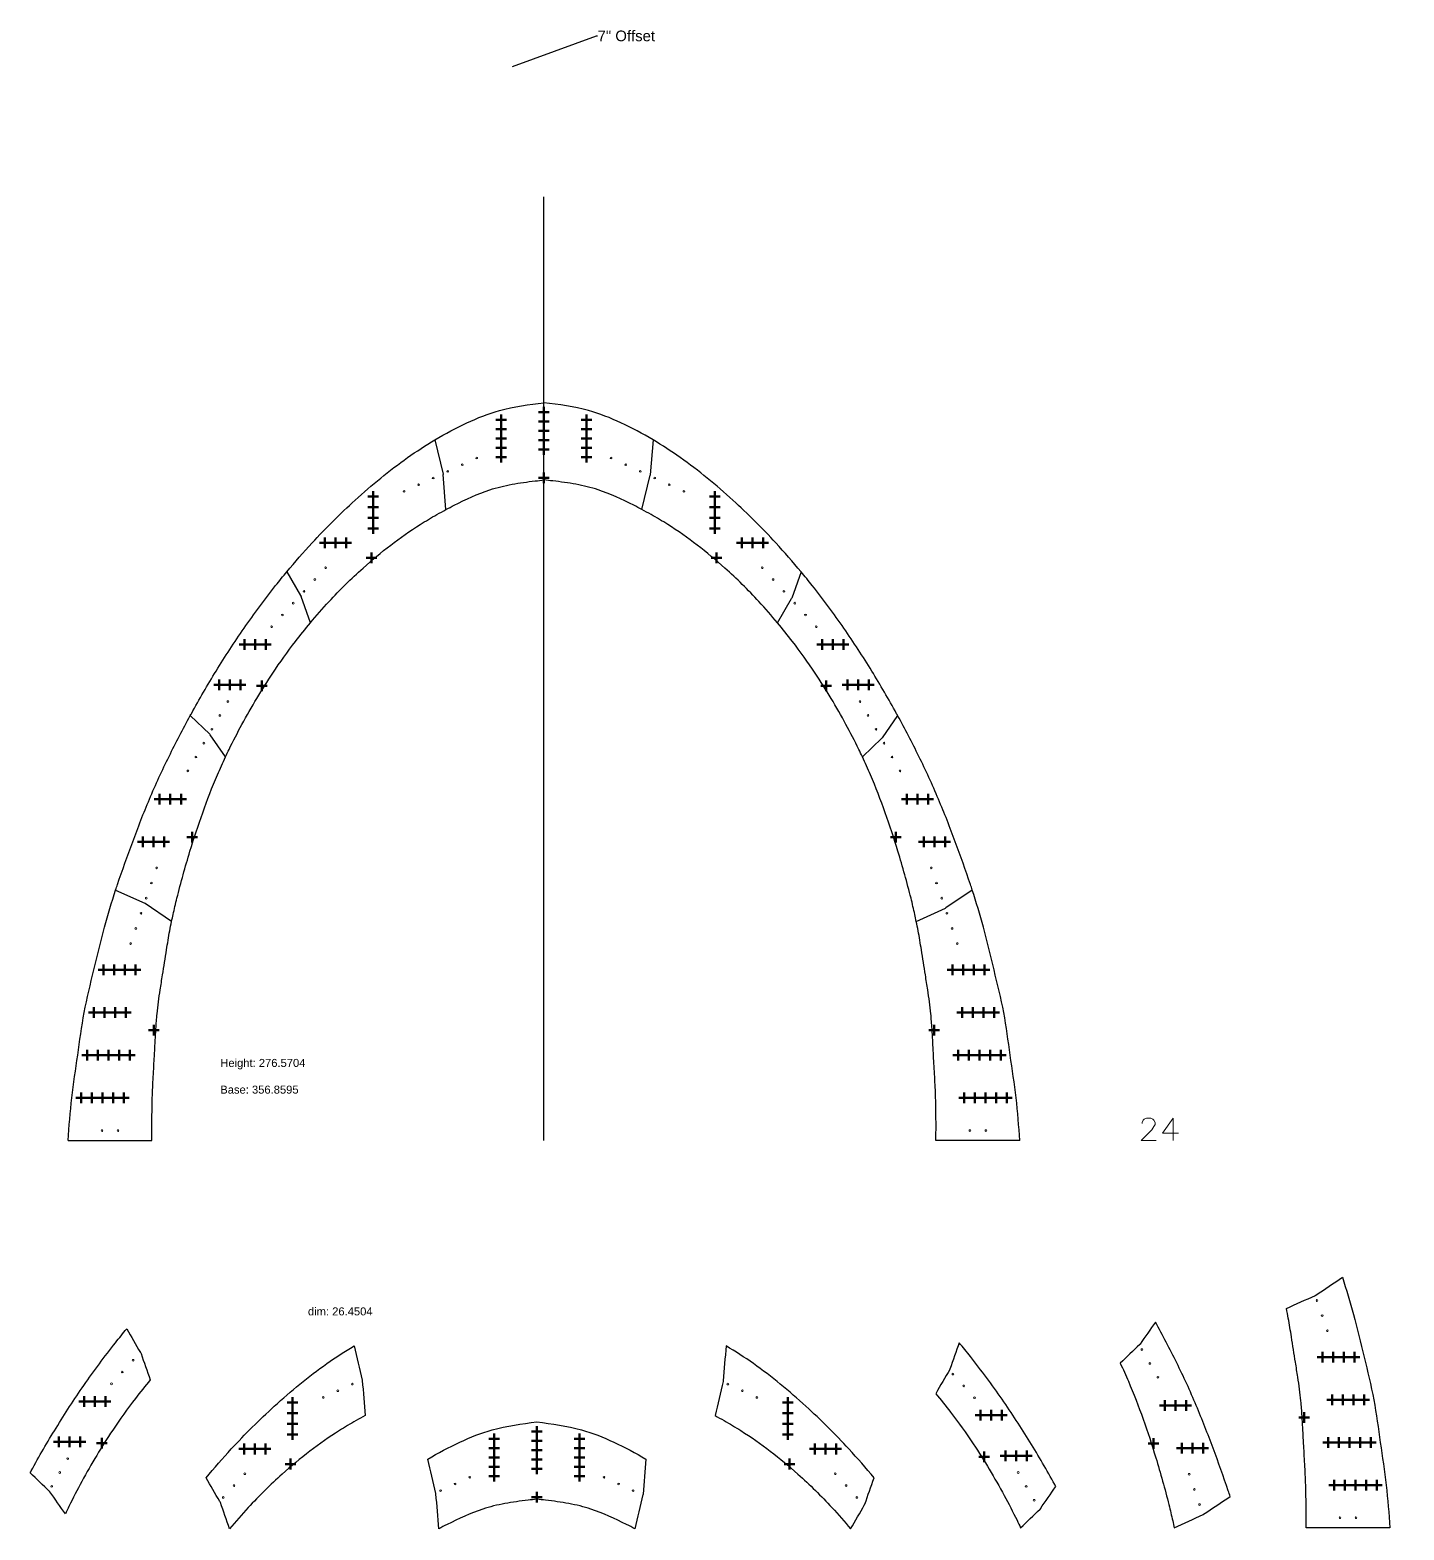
# Model space of a CAD drawing. Header units: inches. Extents: x -241 to 10140, y -1696 to 865.
# Drawn here: x 5335 to 5850, y 49 to 611 of the extents above; entities that cross this region are included whole.
import ezdxf
from ezdxf import colors
from ezdxf.entities.mleader import LeaderData, LeaderLine
from ezdxf.math import Vec2, Vec3

# ---------------------------------------------------------------- set-up
doc = ezdxf.new("R2010")
doc.units = ezdxf.units.IN
doc.header["$MEASUREMENT"] = 0
doc.header["$PDMODE"] = 2
doc.header["$PDSIZE"] = 2
for name, color, linetype, lineweight in [('Annotation', 7, 'Continuous', 9), ('Drilling', 3, 'Continuous', 13), ('Engrave', 4, 'Continuous', 50)]:
    doc.layers.add(name, color=color, linetype=linetype, lineweight=lineweight)
doc.styles.get("Standard").update_dxf_attribs({"font": 'Arial.ttf'})

# ---------------------------------------------------------------- blocks, each defined once
blk = doc.blocks.new('*U1854')
at = {"layer": 'Engrave'}
blk.add_point((0, 0), dxfattribs=at)
blk = doc.blocks.new('*U1855')
at = {"layer": 'Engrave', "color": 0, "linetype": 'ByBlock', "lineweight": -2, "transparency": 16777216}
for p in [(0, 0), (4, 0), (8, 0), (12, 0), (16, 0)]:
    blk.add_blockref('*U1854', p, dxfattribs=at)
blk = doc.blocks.new('*U1856')
at = {"layer": 'Engrave'}
blk.add_point((0, 0), dxfattribs=at)
blk = doc.blocks.new('*U1857')
at = {"layer": 'Engrave', "color": 0, "linetype": 'ByBlock', "lineweight": -2, "transparency": 16777216}
for p in [(0, 0), (4, 0), (8, 0), (12, 0), (16, 0)]:
    blk.add_blockref('*U1856', p, dxfattribs=at)
blk = doc.blocks.new('*U1858')
at = {"layer": 'Engrave'}
blk.add_point((0, 0), dxfattribs=at)
blk = doc.blocks.new('*U1859')
at = {"layer": 'Engrave', "color": 0, "linetype": 'ByBlock', "lineweight": -2, "transparency": 16777216}
for p in [(0, 0), (4, 0), (8, 0), (12, 0)]:
    blk.add_blockref('*U1858', p, dxfattribs=at)
blk = doc.blocks.new('*U1860')
at = {"layer": 'Engrave'}
blk.add_point((0, 0), dxfattribs=at)
blk = doc.blocks.new('*U1861')
at = {"layer": 'Engrave', "color": 0, "linetype": 'ByBlock', "lineweight": -2, "transparency": 16777216}
for p in [(0, 0), (4, 0), (8, 0), (12, 0)]:
    blk.add_blockref('*U1860', p, dxfattribs=at)
blk = doc.blocks.new('*U1862')
at = {"layer": 'Engrave'}
blk.add_point((0, 0), dxfattribs=at)
blk = doc.blocks.new('*U1863')
at = {"layer": 'Engrave', "color": 0, "linetype": 'ByBlock', "lineweight": -2, "transparency": 16777216}
for p in [(0, 0), (4, 0), (8, 0)]:
    blk.add_blockref('*U1862', p, dxfattribs=at)
blk = doc.blocks.new('*U1864')
at = {"layer": 'Engrave'}
blk.add_point((0, 0), dxfattribs=at)
blk = doc.blocks.new('*U1865')
at = {"layer": 'Engrave', "color": 0, "linetype": 'ByBlock', "lineweight": -2, "transparency": 16777216}
for p in [(0, 0), (4, 0), (8, 0)]:
    blk.add_blockref('*U1864', p, dxfattribs=at)
blk = doc.blocks.new('*U1868')
at = {"layer": 'Engrave'}
blk.add_point((0, 0), dxfattribs=at)
blk = doc.blocks.new('*U1869')
at = {"layer": 'Engrave', "color": 0, "linetype": 'ByBlock', "lineweight": -2, "transparency": 16777216}
for p in [(0, 0), (4, 0), (8, 0)]:
    blk.add_blockref('*U1868', p, dxfattribs=at)
blk = doc.blocks.new('*U1870')
at = {"layer": 'Engrave'}
blk.add_point((0, 0), dxfattribs=at)
blk = doc.blocks.new('*U1871')
at = {"layer": 'Engrave', "color": 0, "linetype": 'ByBlock', "lineweight": -2, "transparency": 16777216}
for p in [(0, 0), (4, 0), (8, 0)]:
    blk.add_blockref('*U1870', p, dxfattribs=at)
blk = doc.blocks.new('*U1872')
at = {"layer": 'Engrave'}
blk.add_point((0, 0), dxfattribs=at)
blk = doc.blocks.new('*U1873')
at = {"layer": 'Engrave', "color": 0, "linetype": 'ByBlock', "lineweight": -2, "transparency": 16777216}
for p in [(0, 0), (3.5, 0), (7, 0), (10.5, 0), (14, 0)]:
    blk.add_blockref('*U1872', p, dxfattribs=at)
blk = doc.blocks.new('*U1874')
at = {"layer": 'Engrave'}
blk.add_point((0, 0), dxfattribs=at)
blk = doc.blocks.new('*U1875')
at = {"layer": 'Engrave', "color": 0, "linetype": 'ByBlock', "lineweight": -2, "transparency": 16777216}
for p in [(0, 0), (4, 0), (8, 0), (12, 0)]:
    blk.add_blockref('*U1874', p, dxfattribs=at)
blk = doc.blocks.new('*U1892')
at = {"layer": 'Engrave'}
blk.add_point((0, 0), dxfattribs=at)
blk = doc.blocks.new('*U1893')
at = {"layer": 'Engrave', "color": 0, "linetype": 'ByBlock', "lineweight": -2, "transparency": 16777216}
for p in [(0, 0), (3.5, 0), (7, 0), (10.5, 0), (14, 0)]:
    blk.add_blockref('*U1892', p, dxfattribs=at)
blk = doc.blocks.new('*U1898')
at = {"layer": 'Engrave'}
blk.add_point((0, 0), dxfattribs=at)
blk = doc.blocks.new('*U1899')
at = {"layer": 'Engrave', "color": 0, "linetype": 'ByBlock', "lineweight": -2, "transparency": 16777216}
for p in [(0, 0), (3.5, 0), (7, 0), (10.5, 0), (14, 0)]:
    blk.add_blockref('*U1898', p, dxfattribs=at)
blk = doc.blocks.new('*U2606')
at = {"layer": 'Engrave'}
blk.add_point((0, 0), dxfattribs=at)
blk = doc.blocks.new('*U2608')
at = {"layer": 'Engrave', "color": 0, "linetype": 'ByBlock', "lineweight": -2, "transparency": 16777216}
for p in [(0, 0), (4, 0), (8, 0)]:
    blk.add_blockref('*U2606', p, dxfattribs=at)
blk = doc.blocks.new('*U2609')
at = {"layer": 'Engrave'}
blk.add_point((0, 0), dxfattribs=at)
blk = doc.blocks.new('*U2611')
at = {"layer": 'Engrave', "color": 0, "linetype": 'ByBlock', "lineweight": -2, "transparency": 16777216}
for p in [(0, 0), (4, 0), (8, 0), (12, 0), (16, 0)]:
    blk.add_blockref('*U2609', p, dxfattribs=at)
blk = doc.blocks.new('*U2612')
at = {"layer": 'Engrave'}
blk.add_point((0, 0), dxfattribs=at)
blk = doc.blocks.new('*U2613')
at = {"layer": 'Engrave', "color": 0, "linetype": 'ByBlock', "lineweight": -2, "transparency": 16777216}
for p in [(0, 0), (4, 0), (8, 0), (12, 0), (16, 0)]:
    blk.add_blockref('*U2612', p, dxfattribs=at)
blk = doc.blocks.new('*U2614')
at = {"layer": 'Engrave'}
blk.add_point((0, 0), dxfattribs=at)
blk = doc.blocks.new('*U2615')
at = {"layer": 'Engrave', "color": 0, "linetype": 'ByBlock', "lineweight": -2, "transparency": 16777216}
for p in [(0, 0), (4, 0), (8, 0), (12, 0)]:
    blk.add_blockref('*U2614', p, dxfattribs=at)
blk = doc.blocks.new('*U2616')
at = {"layer": 'Engrave'}
blk.add_point((0, 0), dxfattribs=at)
blk = doc.blocks.new('*U2617')
at = {"layer": 'Engrave', "color": 0, "linetype": 'ByBlock', "lineweight": -2, "transparency": 16777216}
for p in [(0, 0), (4, 0), (8, 0), (12, 0)]:
    blk.add_blockref('*U2616', p, dxfattribs=at)
blk = doc.blocks.new('*U2618')
at = {"layer": 'Engrave'}
blk.add_point((0, 0), dxfattribs=at)
blk = doc.blocks.new('*U2619')
at = {"layer": 'Engrave', "color": 0, "linetype": 'ByBlock', "lineweight": -2, "transparency": 16777216}
for p in [(0, 0), (4, 0), (8, 0)]:
    blk.add_blockref('*U2618', p, dxfattribs=at)
blk = doc.blocks.new('*U2620')
at = {"layer": 'Engrave'}
blk.add_point((0, 0), dxfattribs=at)
blk = doc.blocks.new('*U2621')
at = {"layer": 'Engrave', "color": 0, "linetype": 'ByBlock', "lineweight": -2, "transparency": 16777216}
for p in [(0, 0), (4, 0), (8, 0)]:
    blk.add_blockref('*U2620', p, dxfattribs=at)
blk = doc.blocks.new('*U2622')
at = {"layer": 'Engrave'}
blk.add_point((0, 0), dxfattribs=at)
blk = doc.blocks.new('*U2623')
at = {"layer": 'Engrave', "color": 0, "linetype": 'ByBlock', "lineweight": -2, "transparency": 16777216}
for p in [(0, 0), (4, 0), (8, 0)]:
    blk.add_blockref('*U2622', p, dxfattribs=at)
blk = doc.blocks.new('*U2624')
at = {"layer": 'Engrave'}
blk.add_point((0, 0), dxfattribs=at)
blk = doc.blocks.new('*U2625')
at = {"layer": 'Engrave', "color": 0, "linetype": 'ByBlock', "lineweight": -2, "transparency": 16777216}
for p in [(0, 0), (4, 0), (8, 0)]:
    blk.add_blockref('*U2624', p, dxfattribs=at)
blk = doc.blocks.new('*U2626')
at = {"layer": 'Engrave'}
blk.add_point((0, 0), dxfattribs=at)
blk = doc.blocks.new('*U2627')
at = {"layer": 'Engrave', "color": 0, "linetype": 'ByBlock', "lineweight": -2, "transparency": 16777216}
for p in [(0, 0), (4, 0), (8, 0), (12, 0)]:
    blk.add_blockref('*U2626', p, dxfattribs=at)
blk = doc.blocks.new('*U2628')
at = {"layer": 'Engrave'}
blk.add_point((0, 0), dxfattribs=at)
blk = doc.blocks.new('*U2629')
at = {"layer": 'Engrave', "color": 0, "linetype": 'ByBlock', "lineweight": -2, "transparency": 16777216}
for p in [(0, 0), (4, 0), (8, 0)]:
    blk.add_blockref('*U2628', p, dxfattribs=at)
blk = doc.blocks.new('*U2676')
at = {"layer": 'Engrave'}
blk.add_point((0, 0), dxfattribs=at)
blk = doc.blocks.new('*U2678')
at = {"layer": 'Engrave', "color": 0, "linetype": 'ByBlock', "lineweight": -2, "transparency": 16777216}
for p in [(0, 0), (4, 0), (8, 0)]:
    blk.add_blockref('*U2676', p, dxfattribs=at)
blk = doc.blocks.new('*U2679')
at = {"layer": 'Engrave'}
blk.add_point((0, 0), dxfattribs=at)
blk = doc.blocks.new('*U2680')
at = {"layer": 'Engrave', "color": 0, "linetype": 'ByBlock', "lineweight": -2, "transparency": 16777216}
for p in [(0, 0), (4, 0), (8, 0)]:
    blk.add_blockref('*U2679', p, dxfattribs=at)
blk = doc.blocks.new('*U2687')
at = {"layer": 'Engrave'}
blk.add_point((0, 0), dxfattribs=at)
blk = doc.blocks.new('*U2689')
at = {"layer": 'Engrave', "color": 0, "linetype": 'ByBlock', "lineweight": -2, "transparency": 16777216}
for p in [(0, 0), (4, 0), (8, 0)]:
    blk.add_blockref('*U2687', p, dxfattribs=at)
blk = doc.blocks.new('*U2690')
at = {"layer": 'Engrave'}
blk.add_point((0, 0), dxfattribs=at)
blk = doc.blocks.new('*U2691')
at = {"layer": 'Engrave', "color": 0, "linetype": 'ByBlock', "lineweight": -2, "transparency": 16777216}
for p in [(0, 0), (4, 0), (8, 0), (12, 0)]:
    blk.add_blockref('*U2690', p, dxfattribs=at)
blk = doc.blocks.new('*U2700')
at = {"layer": 'Engrave'}
blk.add_point((0, 0), dxfattribs=at)
blk = doc.blocks.new('*U2702')
at = {"layer": 'Engrave', "color": 0, "linetype": 'ByBlock', "lineweight": -2, "transparency": 16777216}
for p in [(0, 0), (3.5, 0), (7, 0), (10.5, 0), (14, 0)]:
    blk.add_blockref('*U2700', p, dxfattribs=at)
blk = doc.blocks.new('*U2703')
at = {"layer": 'Engrave'}
blk.add_point((0, 0), dxfattribs=at)
blk = doc.blocks.new('*U2704')
at = {"layer": 'Engrave', "color": 0, "linetype": 'ByBlock', "lineweight": -2, "transparency": 16777216}
for p in [(0, 0), (3.5, 0), (7, 0), (10.5, 0), (14, 0)]:
    blk.add_blockref('*U2703', p, dxfattribs=at)
blk = doc.blocks.new('*U2705')
at = {"layer": 'Engrave'}
blk.add_point((0, 0), dxfattribs=at)
blk = doc.blocks.new('*U2706')
at = {"layer": 'Engrave', "color": 0, "linetype": 'ByBlock', "lineweight": -2, "transparency": 16777216}
for p in [(0, 0), (3.5, 0), (7, 0), (10.5, 0), (14, 0)]:
    blk.add_blockref('*U2705', p, dxfattribs=at)
blk = doc.blocks.new('*U2713')
at = {"layer": 'Engrave'}
blk.add_point((0, 0), dxfattribs=at)
blk = doc.blocks.new('*U2715')
at = {"layer": 'Engrave', "color": 0, "linetype": 'ByBlock', "lineweight": -2, "transparency": 16777216}
for p in [(0, 0), (4, 0), (8, 0)]:
    blk.add_blockref('*U2713', p, dxfattribs=at)
blk = doc.blocks.new('*U2716')
at = {"layer": 'Engrave'}
blk.add_point((0, 0), dxfattribs=at)
blk = doc.blocks.new('*U2717')
at = {"layer": 'Engrave', "color": 0, "linetype": 'ByBlock', "lineweight": -2, "transparency": 16777216}
for p in [(0, 0), (4, 0), (8, 0), (12, 0)]:
    blk.add_blockref('*U2716', p, dxfattribs=at)
blk = doc.blocks.new('*U2724')
at = {"layer": 'Engrave'}
blk.add_point((0, 0), dxfattribs=at)
blk = doc.blocks.new('*U2726')
at = {"layer": 'Engrave', "color": 0, "linetype": 'ByBlock', "lineweight": -2, "transparency": 16777216}
for p in [(0, 0), (4, 0), (8, 0)]:
    blk.add_blockref('*U2724', p, dxfattribs=at)
blk = doc.blocks.new('*U2727')
at = {"layer": 'Engrave'}
blk.add_point((0, 0), dxfattribs=at)
blk = doc.blocks.new('*U2728')
at = {"layer": 'Engrave', "color": 0, "linetype": 'ByBlock', "lineweight": -2, "transparency": 16777216}
for p in [(0, 0), (4, 0), (8, 0)]:
    blk.add_blockref('*U2727', p, dxfattribs=at)
blk = doc.blocks.new('*U2735')
at = {"layer": 'Engrave'}
blk.add_point((0, 0), dxfattribs=at)
blk = doc.blocks.new('*U2737')
at = {"layer": 'Engrave', "color": 0, "linetype": 'ByBlock', "lineweight": -2, "transparency": 16777216}
for p in [(0, 0), (4, 0), (8, 0)]:
    blk.add_blockref('*U2735', p, dxfattribs=at)
blk = doc.blocks.new('*U2738')
at = {"layer": 'Engrave'}
blk.add_point((0, 0), dxfattribs=at)
blk = doc.blocks.new('*U2739')
at = {"layer": 'Engrave', "color": 0, "linetype": 'ByBlock', "lineweight": -2, "transparency": 16777216}
for p in [(0, 0), (4, 0), (8, 0)]:
    blk.add_blockref('*U2738', p, dxfattribs=at)
blk = doc.blocks.new('*U2750')
at = {"layer": 'Engrave'}
blk.add_point((0, 0), dxfattribs=at)
blk = doc.blocks.new('*U2752')
at = {"layer": 'Engrave', "color": 0, "linetype": 'ByBlock', "lineweight": -2, "transparency": 16777216}
for p in [(0, 0), (4, 0), (8, 0), (12, 0), (16, 0)]:
    blk.add_blockref('*U2750', p, dxfattribs=at)
blk = doc.blocks.new('*U2753')
at = {"layer": 'Engrave'}
blk.add_point((0, 0), dxfattribs=at)
blk = doc.blocks.new('*U2754')
at = {"layer": 'Engrave', "color": 0, "linetype": 'ByBlock', "lineweight": -2, "transparency": 16777216}
for p in [(0, 0), (4, 0), (8, 0), (12, 0), (16, 0)]:
    blk.add_blockref('*U2753', p, dxfattribs=at)
blk = doc.blocks.new('*U2755')
at = {"layer": 'Engrave'}
blk.add_point((0, 0), dxfattribs=at)
blk = doc.blocks.new('*U2756')
at = {"layer": 'Engrave', "color": 0, "linetype": 'ByBlock', "lineweight": -2, "transparency": 16777216}
for p in [(0, 0), (4, 0), (8, 0), (12, 0)]:
    blk.add_blockref('*U2755', p, dxfattribs=at)
blk = doc.blocks.new('*U2757')
at = {"layer": 'Engrave'}
blk.add_point((0, 0), dxfattribs=at)
blk = doc.blocks.new('*U2758')
at = {"layer": 'Engrave', "color": 0, "linetype": 'ByBlock', "lineweight": -2, "transparency": 16777216}
for p in [(0, 0), (4, 0), (8, 0), (12, 0)]:
    blk.add_blockref('*U2757', p, dxfattribs=at)

msp = doc.modelspace()

# ---------------------------------------------------------------- linework, layer by layer
for p, q in [((5527.65793, 194.83764), (5527.65793, 548.57224)), ((5486.77111, 457.47771), (5489.81302, 444.64599)), ((5568.54474, 457.47771), (5567.47255, 444.33402)), ((5489.81302, 444.64599), (5489.83668, 444.49663)), ((5490.90887, 431.35293), (5489.83668, 444.49663)), ((5564.40698, 431.35293), (5567.44889, 444.18465)), ((5567.47255, 444.33402), (5567.44889, 444.18465)), ((5431.26881, 408.03549), (5436.3739, 399.19321)), ((5624.04704, 408.03549), (5620.58489, 398.14774)), ((5436.3739, 399.19321), (5436.61859, 398.80869)), ((5440.08074, 388.92094), (5436.61859, 398.80869)), ((5615.23511, 388.92094), (5620.50533, 397.97516)), ((5620.50533, 397.97516), (5620.58489, 398.14774)), ((5395.05577, 354.11765), (5402.35175, 347.10746)), ((5660.26008, 354.11765), (5654.47754, 345.81487)), ((5402.35175, 347.10746), (5402.4795, 346.95789)), ((5408.26204, 338.6551), (5402.4795, 346.95789)), ((5647.05381, 338.6551), (5654.34979, 345.66529)), ((5654.34979, 345.66529), (5654.47754, 345.81487)), ((5367.06988, 288.73851), (5377.9758, 283.77307)), ((5688.24597, 288.73851), (5678.31391, 282.03412)), ((5377.9758, 283.77307), (5378.12091, 283.6918)), ((5388.05297, 276.98741), (5378.12091, 283.6918)), ((5667.26288, 276.98741), (5678.1688, 281.95285)), ((5678.1688, 281.95285), (5678.31391, 282.03412)), ((5349.22819, 194.83764), (5380.68943, 194.83764)), ((5706.08766, 194.83764), (5674.62642, 194.83764))]:
    msp.add_line(p, q)
for points, knots in [([(5486.77111, 457.47771), (5490.66736, 459.78569), (5498.51396, 463.9509), (5512.0533, 469.43739), (5522.01587, 470.6958), (5527.65459, 471.40804)], [306.700317388, 306.700317388, 306.700317388, 306.700317388, 320.271558645, 333.282579158, 350.250200525, 350.250200525, 350.250200525, 350.250200525]), ([(5568.54474, 457.47771), (5564.64849, 459.78569), (5556.80189, 463.9509), (5543.26255, 469.43739), (5533.29998, 470.6958), (5527.66126, 471.40804)], [306.700317388, 306.700317388, 306.700317388, 306.700317388, 320.271558645, 333.282579158, 350.250200525, 350.250200525, 350.250200525, 350.250200525]), ([(5431.26881, 408.03549), (5434.32538, 411.71741), (5442.45578, 421.02603), (5457.24416, 435.6984), (5472.75369, 448.56098), (5483.26927, 455.40337), (5486.77111, 457.47771)], [232.065204778, 232.065204778, 232.065204778, 232.065204778, 246.416893489, 269.121656611, 294.502865272, 306.700317388, 306.700317388, 306.700317388, 306.700317388]), ([(5624.04704, 408.03549), (5620.99047, 411.71741), (5612.86007, 421.02603), (5598.07169, 435.6984), (5582.56216, 448.56098), (5572.04658, 455.40337), (5568.54474, 457.47771)], [232.065204778, 232.065204778, 232.065204778, 232.065204778, 246.416893489, 269.121656611, 294.502865272, 306.700317388, 306.700317388, 306.700317388, 306.700317388]), ([(5490.90887, 431.35293), (5491.92792, 431.896), (5492.9539, 432.42969), (5498.36721, 435.18364), (5502.81353, 437.23917), (5508.71351, 439.1808), (5510.07793, 439.57468), (5512.84927, 440.26372), (5514.25371, 440.56128), (5518.51404, 441.34935), (5521.41702, 441.73488), (5525.45166, 442.21028), (5526.55307, 442.33406), (5527.65793, 442.45784)], [276.085583828, 276.085583828, 276.085583828, 276.085583828, 279.585374141, 279.585374141, 294.433615271, 294.433615271, 298.875085525, 298.875085525, 303.31655578, 303.31655578, 312.199496289, 312.199496289, 315.514728217, 315.514728217, 315.514728217, 315.514728217]), ([(5564.40698, 431.35293), (5563.38793, 431.896), (5562.36195, 432.42969), (5556.94864, 435.18364), (5552.50232, 437.23917), (5546.60234, 439.1808), (5545.23792, 439.57468), (5542.46658, 440.26372), (5541.06214, 440.56128), (5536.80181, 441.34935), (5533.89883, 441.73488), (5529.86419, 442.21028), (5528.76278, 442.33406), (5527.65793, 442.45784)], [276.085583828, 276.085583828, 276.085583828, 276.085583828, 279.585374141, 279.585374141, 294.433615271, 294.433615271, 298.875085525, 298.875085525, 303.31655578, 303.31655578, 312.199496289, 312.199496289, 315.514728217, 315.514728217, 315.514728217, 315.514728217]), ([(5440.08074, 388.92094), (5442.34143, 391.63229), (5444.66872, 394.28618), (5451.11756, 401.25059), (5455.36795, 405.44142), (5463.1615, 412.41287), (5466.62365, 415.28785), (5473.76473, 420.75619), (5477.44153, 423.34518), (5483.28538, 427.04372), (5485.37962, 428.28998), (5488.63224, 430.12323), (5489.7662, 430.74398), (5490.90887, 431.35293)], [208.702376929, 208.702376929, 208.702376929, 208.702376929, 219.389578066, 219.389578066, 237.456801127, 237.456801127, 251.096967069, 251.096967069, 264.737133011, 264.737133011, 272.161253576, 272.161253576, 276.085583828, 276.085583828, 276.085583828, 276.085583828]), ([(5615.23511, 388.92094), (5612.97442, 391.63229), (5610.64713, 394.28618), (5604.19829, 401.25059), (5599.9479, 405.44142), (5592.15435, 412.41287), (5588.6922, 415.28785), (5581.55112, 420.75619), (5577.87432, 423.34518), (5572.03047, 427.04372), (5569.93623, 428.28998), (5566.68361, 430.12323), (5565.54965, 430.74398), (5564.40698, 431.35293)], [208.702376929, 208.702376929, 208.702376929, 208.702376929, 219.389578066, 219.389578066, 237.456801127, 237.456801127, 251.096967069, 251.096967069, 264.737133011, 264.737133011, 272.161253576, 272.161253576, 276.085583828, 276.085583828, 276.085583828, 276.085583828]), ([(5395.05577, 354.11765), (5395.18749, 354.35777), (5398.29177, 360.00384), (5404.71509, 371.09423), (5415.19045, 387.16882), (5424.25729, 399.42707), (5429.84394, 406.3191), (5431.26881, 408.03549)], [167.02459459, 167.02459459, 167.02459459, 167.02459459, 167.846144492, 186.352272597, 205.459506901, 225.37494757, 232.065204778, 232.065204778, 232.065204778, 232.065204778]), ([(5660.26008, 354.11765), (5660.12836, 354.35777), (5657.02408, 360.00384), (5650.60076, 371.09423), (5640.1254, 387.16882), (5631.05856, 399.42707), (5625.47191, 406.3191), (5624.04704, 408.03549)], [167.02459459, 167.02459459, 167.02459459, 167.02459459, 167.846144492, 186.352272597, 205.459506901, 225.37494757, 232.065204778, 232.065204778, 232.065204778, 232.065204778]), ([(5408.26204, 338.6551), (5408.70219, 339.59234), (5409.14925, 340.52644), (5411.13883, 344.6059), (5412.75109, 347.72029), (5416.21583, 354.0993), (5418.07298, 357.36163), (5421.92313, 363.79284), (5423.91877, 366.96214), (5428.69433, 374.11925), (5431.5321, 378.07303), (5436.31003, 384.30061), (5438.17164, 386.63127), (5440.08074, 388.92094)], [148.556415698, 148.556415698, 148.556415698, 148.556415698, 151.691876826, 151.691876826, 162.295503666, 162.295503666, 173.625705687, 173.625705687, 184.955907708, 184.955907708, 199.677304618, 199.677304618, 208.702376929, 208.702376929, 208.702376929, 208.702376929]), ([(5647.05381, 338.6551), (5646.61366, 339.59234), (5646.1666, 340.52644), (5644.17702, 344.6059), (5642.56476, 347.72029), (5639.10002, 354.0993), (5637.24287, 357.36163), (5633.39272, 363.79284), (5631.39708, 366.96214), (5626.62152, 374.11925), (5623.78375, 378.07303), (5619.00582, 384.30061), (5617.14421, 386.63127), (5615.23511, 388.92094)], [148.556415698, 148.556415698, 148.556415698, 148.556415698, 151.691876826, 151.691876826, 162.295503666, 162.295503666, 173.625705687, 173.625705687, 184.955907708, 184.955907708, 199.677304618, 199.677304618, 208.702376929, 208.702376929, 208.702376929, 208.702376929]), ([(5367.06988, 288.73851), (5367.29761, 289.43904), (5369.29746, 295.51787), (5373.43055, 306.92353), (5379.64499, 323.03294), (5386.91368, 338.79088), (5392.29347, 349.08218), (5395.05577, 354.11765)], [95.804487101, 95.804487101, 95.804487101, 95.804487101, 98.01390838, 114.99905507, 132.195855849, 149.79613957, 167.02459459, 167.02459459, 167.02459459, 167.02459459]), ([(5688.24597, 288.73851), (5688.01824, 289.43904), (5686.01839, 295.51787), (5681.8853, 306.92353), (5675.67086, 323.03294), (5668.40217, 338.79088), (5663.02238, 349.08218), (5660.26008, 354.11765)], [95.804487101, 95.804487101, 95.804487101, 95.804487101, 98.01390838, 114.99905507, 132.195855849, 149.79613957, 167.02459459, 167.02459459, 167.02459459, 167.02459459]), ([(5388.05297, 276.98741), (5388.22994, 277.84292), (5388.41296, 278.69756), (5389.05284, 281.59348), (5389.53572, 283.63119), (5390.77762, 288.61457), (5391.56089, 291.55814), (5393.194, 297.42249), (5394.04707, 300.34408), (5396.41987, 308.11825), (5397.99647, 312.95292), (5401.40336, 322.51584), (5403.23869, 327.24575), (5406.20442, 334.17254), (5407.21365, 336.42274), (5408.26204, 338.6551)], [83.075627879, 83.075627879, 83.075627879, 83.075627879, 85.725760375, 85.725760375, 92.058850409, 92.058850409, 101.238720861, 101.238720861, 110.418591314, 110.418591314, 125.753420651, 125.753420651, 141.088249987, 141.088249987, 148.556415698, 148.556415698, 148.556415698, 148.556415698]), ([(5667.26288, 276.98741), (5667.08591, 277.84292), (5666.90289, 278.69756), (5666.26302, 281.59348), (5665.78013, 283.63119), (5664.53823, 288.61457), (5663.75497, 291.55814), (5662.12185, 297.42249), (5661.26878, 300.34408), (5658.89598, 308.11825), (5657.31938, 312.95292), (5653.91249, 322.51584), (5652.07716, 327.24575), (5649.11143, 334.17254), (5648.1022, 336.42274), (5647.05381, 338.6551)], [83.075627879, 83.075627879, 83.075627879, 83.075627879, 85.725760375, 85.725760375, 92.058850409, 92.058850409, 101.238720861, 101.238720861, 110.418591314, 110.418591314, 125.753420651, 125.753420651, 141.088249987, 141.088249987, 148.556415698, 148.556415698, 148.556415698, 148.556415698]), ([(5349.22819, 194.83764), (5349.63047, 200.17935), (5350.43723, 210.89226), (5352.93404, 226.83501), (5354.97788, 242.97102), (5358.96479, 258.86015), (5362.60677, 274.23497), (5365.5748, 284.13941), (5367.06988, 288.73851)], [0, 0, 0, 0, 16.062838512, 32.214313996, 48.397751418, 64.806060546, 81.299382002, 95.804487101, 95.804487101, 95.804487101, 95.804487101]), ([(5706.08766, 194.83764), (5705.68538, 200.17935), (5704.87862, 210.89226), (5702.38181, 226.83501), (5700.33797, 242.97102), (5696.35106, 258.86015), (5692.70908, 274.23497), (5689.74105, 284.13941), (5688.24597, 288.73851)], [0, 0, 0, 0, 16.062838512, 32.214313996, 48.397751418, 64.806060546, 81.299382002, 95.804487101, 95.804487101, 95.804487101, 95.804487101]), ([(5380.68943, 194.83764), (5380.67631, 197.53548), (5380.66332, 200.22723), (5380.68503, 205.23683), (5380.71356, 207.55643), (5380.84724, 212.48977), (5380.9671, 215.10966), (5381.24705, 220.37036), (5381.40644, 223.00856), (5381.6569, 227.51228), (5381.75061, 229.36996), (5381.94417, 233.0681), (5382.04495, 234.91109), (5382.28866, 238.63374), (5382.43271, 240.51294), (5382.75742, 243.86774), (5382.92669, 245.3448), (5383.31564, 248.30795), (5383.53284, 249.79198), (5384.04995, 253.14819), (5384.35682, 255.02247), (5384.91563, 258.48087), (5385.1652, 260.06312), (5385.65587, 263.215), (5385.8991, 264.78736), (5386.52544, 268.72088), (5386.9167, 271.07561), (5387.57279, 274.60789), (5387.80704, 275.79849), (5388.05297, 276.98741)], [0.025791351, 0.025791351, 0.025791351, 0.025791351, 8.116117494, 8.116117494, 15.121919372, 15.121919372, 23.053649902, 23.053649902, 30.985380432, 30.985380432, 36.544977309, 36.544977309, 42.104574186, 42.104574186, 47.822507118, 47.822507118, 52.367408496, 52.367408496, 56.912309874, 56.912309874, 62.620683013, 62.620683013, 67.399485411, 67.399485411, 72.17828781, 72.17828781, 79.392670341, 79.392670341, 83.075627879, 83.075627879, 83.075627879, 83.075627879]), ([(5674.62642, 194.83764), (5674.63954, 197.53548), (5674.65253, 200.22723), (5674.63082, 205.23683), (5674.60229, 207.55643), (5674.46861, 212.48977), (5674.34875, 215.10966), (5674.0688, 220.37036), (5673.90941, 223.00856), (5673.65895, 227.51228), (5673.56524, 229.36996), (5673.37169, 233.0681), (5673.2709, 234.91109), (5673.02719, 238.63374), (5672.88314, 240.51294), (5672.55843, 243.86774), (5672.38916, 245.3448), (5672.00021, 248.30795), (5671.78301, 249.79198), (5671.2659, 253.14819), (5670.95903, 255.02247), (5670.40022, 258.48087), (5670.15065, 260.06312), (5669.65998, 263.215), (5669.41676, 264.78736), (5668.79041, 268.72088), (5668.39915, 271.07561), (5667.74306, 274.60789), (5667.50882, 275.79849), (5667.26288, 276.98741)], [0.025791351, 0.025791351, 0.025791351, 0.025791351, 8.116117494, 8.116117494, 15.121919372, 15.121919372, 23.053649902, 23.053649902, 30.985380432, 30.985380432, 36.544977309, 36.544977309, 42.104574186, 42.104574186, 47.822507118, 47.822507118, 52.367408496, 52.367408496, 56.912309874, 56.912309874, 62.620683013, 62.620683013, 67.399485411, 67.399485411, 72.17828781, 72.17828781, 79.392670341, 79.392670341, 83.075627879, 83.075627879, 83.075627879, 83.075627879]), ([(5806.01207, 131.85408), (5806.258, 130.66516), (5806.49225, 129.47455), (5807.14834, 125.94228), (5807.5396, 123.58754), (5808.16594, 119.65403), (5808.40917, 118.08166), (5808.89984, 114.92978), (5809.14941, 113.34753), (5809.70822, 109.88914), (5810.01509, 108.01486), (5810.5322, 104.65865), (5810.7494, 103.17461), (5811.13835, 100.21147), (5811.30762, 98.73441), (5811.63233, 95.37961), (5811.77638, 93.50041), (5812.02009, 89.77776), (5812.12087, 87.93477), (5812.31443, 84.23663), (5812.40814, 82.37894), (5812.6586, 77.87522), (5812.81799, 75.23703), (5813.09794, 69.97632), (5813.2178, 67.35643), (5813.35148, 62.42309), (5813.38001, 60.10349), (5813.40172, 55.09389), (5813.38873, 52.40214), (5813.37561, 49.7043), (5823.86269, 49.7043), (5834.34977, 49.7043), (5844.83684, 49.7043), (5844.43457, 55.04602), (5843.62781, 65.75893), (5841.131, 81.70168), (5839.08716, 97.83769), (5835.10025, 113.72682), (5831.45827, 129.10164), (5828.49024, 139.00608), (5826.99516, 143.60518), (5823.68447, 141.37038), (5820.37379, 139.13559), (5817.0631, 136.90079), (5817.01473, 136.8737), (5816.96636, 136.84661), (5816.91798, 136.81952), (5813.28268, 135.16437), (5809.64737, 133.50923), (5806.01207, 131.85408)], [0, 0, 0, 0, 3.682957538, 3.682957538, 10.897340069, 10.897340069, 15.676142467, 15.676142467, 20.454944866, 20.454944866, 26.163318005, 26.163318005, 30.708219383, 30.708219383, 35.253120761, 35.253120761, 40.971053693, 40.971053693, 46.53065057, 46.53065057, 52.090247447, 52.090247447, 60.021977977, 60.021977977, 67.953708507, 67.953708507, 74.959510385, 74.959510385, 83.049836528, 83.049836528, 83.049836528, 84.049836528, 84.049836528, 84.049836528, 100.11267504, 116.264150524, 132.447587947, 148.855897074, 165.34921853, 179.854323629, 179.854323629, 179.854323629, 180.854323629, 180.854323629, 180.854323629, 181.854323629, 181.854323629, 181.854323629, 182.854323629, 182.854323629, 182.854323629, 182.854323629]), ([(5342.43395, 63.20322), (5344.36147, 60.43563), (5346.28898, 57.66803), (5348.21649, 54.90044), (5348.65665, 55.83768), (5349.10371, 56.77178), (5351.09328, 60.85124), (5352.70555, 63.96563), (5356.17029, 70.34464), (5358.02744, 73.60697), (5361.87759, 80.03818), (5363.87323, 83.20748), (5368.64879, 90.36459), (5371.48656, 94.31837), (5376.26449, 100.54595), (5378.12609, 102.87661), (5380.03519, 105.16628), (5378.88114, 108.46219), (5377.72709, 111.75811), (5376.57304, 115.05403), (5376.49148, 115.1822), (5376.40992, 115.31038), (5376.32836, 115.43855), (5374.62666, 118.38598), (5372.92496, 121.3334), (5371.22326, 124.28083), (5369.7984, 122.56444), (5364.21175, 115.67241), (5355.1449, 103.41416), (5344.66955, 87.33957), (5338.24623, 76.24918), (5335.14195, 70.60311), (5335.01022, 70.36299), (5337.44222, 68.02626), (5339.87421, 65.68953), (5342.3062, 63.3528), (5342.34879, 63.30294), (5342.39137, 63.25308), (5342.43395, 63.20322)], [0, 0, 0, 0, 1, 1, 1, 4.135461128, 4.135461128, 14.739087967, 14.739087967, 26.069289988, 26.069289988, 37.399492009, 37.399492009, 52.12088892, 52.12088892, 61.145961231, 61.145961231, 61.145961231, 62.145961231, 62.145961231, 62.145961231, 63.145961231, 63.145961231, 63.145961231, 64.145961231, 64.145961231, 64.145961231, 70.836218438, 90.751659107, 109.858893411, 128.365021517, 129.186571418, 129.186571418, 129.186571418, 130.186571418, 130.186571418, 130.186571418, 131.186571418, 131.186571418, 131.186571418, 131.186571418]), ([(5751.02179, 118.38217), (5751.06438, 118.43203), (5751.10696, 118.48189), (5751.14955, 118.53175), (5753.07706, 121.29935), (5755.00457, 124.06694), (5756.93209, 126.83454), (5759.69438, 121.79907), (5765.07417, 111.50776), (5772.34286, 95.74983), (5778.5573, 79.64042), (5782.69039, 68.23475), (5784.69024, 62.15593), (5784.91797, 61.4554), (5781.60729, 59.2206), (5778.2966, 56.98581), (5774.98591, 54.75101), (5774.93754, 54.72392), (5774.88917, 54.69683), (5774.8408, 54.66974), (5771.20549, 53.01459), (5767.57019, 51.35945), (5763.93488, 49.7043), (5763.75792, 50.55981), (5763.5749, 51.41444), (5762.93502, 54.31036), (5762.45213, 56.34808), (5761.21023, 61.33146), (5760.42697, 64.27503), (5758.79386, 70.13938), (5757.94079, 73.06097), (5755.56798, 80.83514), (5753.99138, 85.66981), (5750.58449, 95.23273), (5748.74916, 99.96263), (5745.78343, 106.88942), (5744.7742, 109.13962), (5743.72581, 111.37198), (5746.15781, 113.70871), (5748.5898, 116.04544), (5751.02179, 118.38217)], [0, 0, 0, 0, 1, 1, 1, 2, 2, 2, 19.22845502, 36.828738741, 54.025539521, 71.01068621, 73.220107489, 73.220107489, 73.220107489, 74.220107489, 74.220107489, 74.220107489, 75.220107489, 75.220107489, 75.220107489, 76.220107489, 76.220107489, 76.220107489, 78.870239985, 78.870239985, 85.203330019, 85.203330019, 94.383200472, 94.383200472, 103.563070924, 103.563070924, 118.897900261, 118.897900261, 134.232729597, 134.232729597, 141.700895308, 141.700895308, 141.700895308, 142.700895308, 142.700895308, 142.700895308, 142.700895308]), ([(5679.80509, 109.02435), (5679.83161, 109.08188), (5679.85813, 109.13941), (5679.88466, 109.19694), (5681.0387, 112.49285), (5682.19275, 115.78877), (5683.3468, 119.08469), (5684.77167, 117.3683), (5690.35832, 110.47627), (5699.42516, 98.21801), (5709.90052, 82.14343), (5716.32384, 71.05304), (5719.42812, 65.40697), (5719.55985, 65.16685), (5717.63233, 62.39926), (5715.70482, 59.63166), (5713.7773, 56.86406), (5713.73472, 56.8142), (5713.69214, 56.76434), (5713.64955, 56.71448), (5711.21756, 54.37775), (5708.78557, 52.04102), (5706.35357, 49.70429), (5705.91342, 50.64154), (5705.46636, 51.57564), (5703.47679, 55.6551), (5701.86452, 58.76948), (5698.39978, 65.1485), (5696.54263, 68.41082), (5692.69248, 74.84204), (5690.69684, 78.01134), (5685.92128, 85.16845), (5683.08351, 89.12223), (5678.30558, 95.34981), (5676.44398, 97.68047), (5674.53488, 99.97014), (5676.29161, 102.98821), (5678.04835, 106.00628), (5679.80509, 109.02435)], [0, 0, 0, 0, 1, 1, 1, 2, 2, 2, 8.690257207, 28.605697876, 47.712932181, 66.219060286, 67.040610187, 67.040610187, 67.040610187, 68.040610187, 68.040610187, 68.040610187, 69.040610187, 69.040610187, 69.040610187, 70.040610187, 70.040610187, 70.040610187, 73.176071316, 73.176071316, 83.779698155, 83.779698155, 95.109900176, 95.109900176, 106.440102197, 106.440102197, 121.161499107, 121.161499107, 130.186571418, 130.186571418, 130.186571418, 131.186571418, 131.186571418, 131.186571418, 131.186571418]), ([(5406.32485, 59.20658), (5407.4789, 55.91067), (5408.63295, 52.61475), (5409.787, 49.31883), (5412.04769, 52.03019), (5414.37499, 54.68407), (5420.82383, 61.64848), (5425.07421, 65.83932), (5432.86777, 72.81077), (5436.32992, 75.68575), (5443.47099, 81.15409), (5447.14779, 83.74308), (5452.99164, 87.44161), (5455.08589, 88.68788), (5458.3385, 90.52112), (5459.47246, 91.14187), (5460.61513, 91.75082), (5460.25774, 96.13206), (5459.90034, 100.51329), (5459.54294, 104.89452), (5459.53506, 104.94431), (5459.52717, 104.9941), (5459.51929, 105.04389), (5458.50532, 109.32113), (5457.49135, 113.59837), (5456.47737, 117.87561), (5452.97554, 115.80127), (5442.45995, 108.95888), (5426.95043, 96.09629), (5412.16204, 81.42392), (5404.03164, 72.11531), (5400.97507, 68.43338), (5402.67677, 65.48596), (5404.37847, 62.53853), (5406.08016, 59.59111), (5406.16173, 59.46293), (5406.24329, 59.33476), (5406.32485, 59.20658)], [0, 0, 0, 0, 1, 1, 1, 11.687201137, 11.687201137, 29.754424198, 29.754424198, 43.39459014, 43.39459014, 57.034756082, 57.034756082, 64.458876647, 64.458876647, 68.383206899, 68.383206899, 68.383206899, 69.383206899, 69.383206899, 69.383206899, 70.383206899, 70.383206899, 70.383206899, 71.383206899, 71.383206899, 71.383206899, 83.580659016, 108.961867677, 131.666630799, 146.01831951, 146.01831951, 146.01831951, 147.01831951, 147.01831951, 147.01831951, 148.01831951, 148.01831951, 148.01831951, 148.01831951]), ([(5594.83318, 104.58256), (5594.84107, 104.63234), (5594.84896, 104.68213), (5594.85684, 104.73192), (5595.21424, 109.11315), (5595.57163, 113.49439), (5595.92903, 117.87562), (5599.43087, 115.80128), (5609.94645, 108.95888), (5625.45598, 96.0963), (5640.24436, 81.42393), (5648.37476, 72.11532), (5651.43133, 68.43339), (5650.27728, 65.13748), (5649.12323, 61.84156), (5647.96919, 58.54564), (5647.94266, 58.48812), (5647.91614, 58.43059), (5647.88962, 58.37306), (5646.13288, 55.35499), (5644.37614, 52.33691), (5642.61941, 49.31884), (5640.35871, 52.0302), (5638.03142, 54.68408), (5631.58258, 61.64849), (5627.33219, 65.83933), (5619.53864, 72.81077), (5616.07649, 75.68576), (5608.93541, 81.1541), (5605.25861, 83.74308), (5599.41477, 87.44162), (5597.32052, 88.68788), (5594.0679, 90.52113), (5592.93394, 91.14188), (5591.79127, 91.75083), (5592.80524, 96.02807), (5593.81921, 100.30532), (5594.83318, 104.58256)], [0, 0, 0, 0, 1, 1, 1, 2, 2, 2, 14.197452117, 39.578660778, 62.2834239, 76.635112611, 76.635112611, 76.635112611, 77.635112611, 77.635112611, 77.635112611, 78.635112611, 78.635112611, 78.635112611, 79.635112611, 79.635112611, 79.635112611, 90.322313748, 90.322313748, 108.389536809, 108.389536809, 122.029702751, 122.029702751, 135.669868692, 135.669868692, 143.093989258, 143.093989258, 147.01831951, 147.01831951, 147.01831951, 148.01831951, 148.01831951, 148.01831951, 148.01831951]), ([(5524.989, 89.37394), (5530.62772, 88.6617), (5540.5903, 87.4033), (5554.12963, 81.91681), (5561.97623, 77.75159), (5565.87248, 75.44362), (5565.51509, 71.06239), (5565.15769, 66.68115), (5564.80029, 62.29992), (5564.79241, 62.25013), (5564.78452, 62.20035), (5564.77663, 62.15056), (5563.76266, 57.87332), (5562.74869, 53.59608), (5561.73472, 49.31883), (5560.71567, 49.86191), (5559.68969, 50.3956), (5554.27638, 53.14954), (5549.83007, 55.20508), (5543.93008, 57.1467), (5542.56566, 57.54058), (5539.79432, 58.22963), (5538.38989, 58.52719), (5534.12955, 59.31526), (5531.22657, 59.70079), (5527.19194, 60.17619), (5526.09052, 60.29997), (5524.98567, 60.42375), (5523.88081, 60.29997), (5522.7794, 60.17619), (5518.74476, 59.70079), (5515.84179, 59.31526), (5511.58145, 58.52719), (5510.17701, 58.22963), (5507.40567, 57.54058), (5506.04125, 57.1467), (5500.14127, 55.20508), (5495.69495, 53.14954), (5490.28165, 50.3956), (5489.25567, 49.86191), (5488.23661, 49.31883), (5487.87922, 53.70007), (5487.52182, 58.0813), (5487.16442, 62.46253), (5487.15654, 62.51232), (5487.14865, 62.56211), (5487.14076, 62.6119), (5486.12679, 66.88914), (5485.11282, 71.16638), (5484.09885, 75.44362), (5487.9951, 77.75159), (5495.8417, 81.91681), (5509.38104, 87.4033), (5519.34361, 88.6617), (5524.98233, 89.37394)], [0, 0, 0, 0, 16.967621368, 29.978641881, 43.549883137, 43.549883137, 43.549883137, 44.549883137, 44.549883137, 44.549883137, 45.549883137, 45.549883137, 45.549883137, 46.549883137, 46.549883137, 46.549883137, 50.04967345, 50.04967345, 64.89791458, 64.89791458, 69.339384835, 69.339384835, 73.780855089, 73.780855089, 82.663795598, 82.663795598, 85.979027526, 85.979027526, 85.979027526, 89.294259454, 89.294259454, 98.177199963, 98.177199963, 102.618670217, 102.618670217, 107.060140472, 107.060140472, 121.908381602, 121.908381602, 125.408171915, 125.408171915, 125.408171915, 126.408171915, 126.408171915, 126.408171915, 127.408171915, 127.408171915, 127.408171915, 128.408171915, 128.408171915, 128.408171915, 141.979413171, 154.990433684, 171.958055052, 171.958055052, 171.958055052, 171.958055052])]:
    msp.add_open_spline(points, degree=3, knots=knots)
at = {"layer": 'Annotation'}
for points in [[(5751.93693, 201.26784), (5751.93693, 201.66973), (5752.33881, 202.47351), (5752.7407, 202.8754), (5753.54448, 203.27728), (5755.15203, 203.27728), (5755.95581, 202.8754), (5756.35769, 202.47351), (5756.75958, 201.66973), (5756.75958, 200.86596), (5756.35769, 200.06218), (5755.55392, 198.85652), (5751.53504, 194.83764), (5757.16147, 194.83764)], [(5763.59168, 194.83764), (5763.59168, 203.27728), (5759.5728, 197.65085), (5765.60112, 197.65085)]]:
    msp.add_lwpolyline(points, dxfattribs=at)
at = {"layer": 'Drilling'}
for centre in [(5502.47494, 450.66737), (5552.84091, 450.66737), (5491.56698, 445.66573), (5497.02096, 448.16655), (5558.29489, 448.16655), (5563.74887, 445.66573), (5480.65902, 440.6641), (5486.113, 443.16491), (5569.20285, 443.16491), (5574.65683, 440.6641), (5475.20504, 438.16328), (5580.11081, 438.16328), (5441.75213, 405.11641), (5445.80371, 409.54188), (5609.51214, 409.54188), (5613.56372, 405.11641), (5437.70056, 400.69095), (5617.61529, 400.69095), (5433.64899, 396.26548), (5621.66687, 396.26548), (5429.59741, 391.84001), (5625.71844, 391.84001), (5425.54584, 387.41455), (5629.77001, 387.41455), (5406.1589, 354.1806), (5409.1589, 359.37676), (5646.15695, 359.37676), (5649.15695, 354.1806), (5403.1589, 348.98445), (5652.15695, 348.98445), (5400.1589, 343.7883), (5655.15695, 343.7883), (5397.1589, 338.59215), (5658.15695, 338.59215), (5394.1589, 333.39599), (5661.15695, 333.39599), (5382.43367, 297.04962), (5672.88218, 297.04962), (5380.48477, 291.37496), (5674.83108, 291.37496), (5378.53588, 285.70029), (5676.77998, 285.70029), (5376.58698, 280.02563), (5678.72887, 280.02563), (5374.63808, 274.35097), (5680.67777, 274.35097), (5372.68918, 268.67631), (5682.62667, 268.67631), (5361.95881, 198.58764), (5367.95881, 198.58764), (5687.35704, 198.58764), (5693.35704, 198.58764), (5817.47806, 134.8923), (5819.42696, 129.21764), (5821.37586, 123.54297), (5373.60344, 112.51082), (5751.82895, 116.50519), (5369.55187, 108.08535), (5680.96663, 107.31468), (5754.82895, 111.30903), (5365.50029, 103.65989), (5450.36528, 101.06199), (5455.81926, 103.56281), (5596.58714, 103.56282), (5602.04112, 101.062), (5685.0182, 102.88921), (5757.82895, 106.11288), (5444.9113, 98.56117), (5607.4951, 98.56118), (5689.06978, 98.46375), (5349.11336, 75.6221), (5346.11336, 70.42594), (5415.50997, 69.93977), (5499.80269, 68.63327), (5550.16865, 68.63327), (5636.89643, 69.93978), (5705.45671, 70.42595), (5769.55418, 69.7665), (5343.11336, 65.22979), (5411.4584, 65.51431), (5488.89472, 63.63164), (5494.3487, 66.13245), (5555.62263, 66.13245), (5561.07661, 63.63164), (5640.94801, 65.51432), (5708.45671, 65.2298), (5771.50308, 64.09184), (5407.40682, 61.08884), (5644.99958, 61.08885), (5711.45671, 60.03365), (5773.45198, 58.41718), (5826.10623, 53.4543), (5832.10623, 53.4543)]:
    msp.add_circle(centre, 0.3225, dxfattribs=at)
at = {"layer": 'Engrave'}
for p in [(5527.65793, 443.25784), (5462.95533, 413.21457), (5592.36052, 413.21457), (5421.9082, 365.22642), (5633.40766, 365.22642), (5395.77316, 308.61142), (5659.54269, 308.61142), (5381.32832, 236.20012), (5673.98753, 236.20012), (5812.73672, 91.06679), (5361.86265, 81.47176), (5756.2147, 81.32831), (5432.6616, 73.61246), (5619.74481, 73.61247), (5692.70742, 76.27562), (5524.98567, 61.22375)]:
    msp.add_point(p, dxfattribs=at)

# ---------------------------------------------------------------- block references
at = {"layer": 'Engrave', "xscale": -1, "rotation": 270}
for name, p in [('*U1873', (5511.65793, 451.02933)), ('*U1875', (5463.65793, 424.23228)), ('*U2691', (5433.36419, 84.63018)), ('*U2702', (5508.98567, 68.99524))]:
    msp.add_blockref(name, p, dxfattribs=at)
at = {"layer": 'Engrave', "rotation": 90.00000000000001}
for name, p in [('*U1899', (5527.65793, 453.88063)), ('*U1893', (5543.65793, 451.02933)), ('*U2627', (5591.65793, 424.23228)), ('*U2717', (5619.04222, 84.63019)), ('*U2706', (5524.98567, 71.84653)), ('*U2704', (5540.98567, 68.99524))]:
    msp.add_blockref(name, p, dxfattribs=at)
at = {"layer": 'Engrave', "xscale": -1}
for name, p in [('*U1871', (5453.51218, 418.83764)), ('*U2608', (5423.32177, 380.81665)), ('*U1869', (5413.86969, 365.64755)), ('*U1865', (5391.56811, 322.83764)), ('*U1863', (5385.19873, 306.83764)), ('*U1861', (5374.52421, 258.83764)), ('*U1859', (5370.84739, 242.83764)), ('*U1857', (5372.38917, 226.83764)), ('*U1855', (5370.17157, 210.83764)), ('*U2680', (5363.27622, 97.06199)), ('*U2678', (5353.82415, 81.89289)), ('*U2689', (5423.21844, 79.23553))]:
    msp.add_blockref(name, p, dxfattribs=at)
at = {"layer": 'Engrave'}
for name, p in [('*U2625', (5601.80367, 418.83764)), ('*U2629', (5631.99409, 380.81665)), ('*U2623', (5641.44616, 365.64755)), ('*U2621', (5663.74774, 322.83764)), ('*U2619', (5670.11713, 306.83764)), ('*U2617', (5680.79164, 258.83764)), ('*U2615', (5684.46846, 242.83764)), ('*U2613', (5682.92668, 226.83764)), ('*U2611', (5685.14428, 210.83764)), ('*U2758', (5819.54083, 113.7043)), ('*U2739', (5760.41975, 95.55452)), ('*U2756', (5823.21765, 97.7043)), ('*U2728', (5691.29385, 91.86585)), ('*U2715', (5629.18796, 79.23554)), ('*U2737', (5766.78913, 79.55452)), ('*U2754', (5821.67587, 81.7043)), ('*U2726', (5700.74592, 76.69675)), ('*U2752', (5823.89347, 65.7043))]:
    msp.add_blockref(name, p, dxfattribs=at)

# ---------------------------------------------------------------- texts
at = {"layer": 'Annotation', "char_height": 3, "attachment_point": 1}
for s, insert in [('Height: 276.5704\\P \\PBase: 356.8595', (5406.29957, 225.43693)), ('dim: 26.4504', (5439.16027, 132.31082))]:
    msp.add_mtext_dynamic_manual_height_columns(s, width=45.2101633, gutter_width=1, heights=[0], dxfattribs=dict(at, insert=insert))

# ---------------------------------------------------------------- leaders
at = {"layer": 'Annotation'}
ml = msp.add_multileader_mtext('Standard', dxfattribs=at)
ml.set_content('\\A1;7" Offset', color=256)
ml.set_leader_properties()
ml.build(insert=Vec2(0, 0))
ml.multileader.update_dxf_attribs({"text_right_attachment_type": 6, "dogleg_length": 0.36, "arrow_head_size": 0.18})
ctx = ml.context
ctx.base_point, ctx.arrow_head_size, ctx.landing_gap_size, ctx.plane_origin = Vec3(5547.67164, 608.85984), 0.18, 0.09, Vec3(5683.21077, 573.62045)
ctx.right_attachment = 6
notes = []
notes.append((ctx, [(1, (1, 1, 0), (5547.31164, 608.85984), (1, 0), 0.36, [(0, [(5515.63903, 597.40213)], 0, [])])]))
ctx.mtext.insert, ctx.mtext.flow_direction = Vec3(5547.76164, 610.88713), 5
for ctx, leaders in notes:
    for number, flags, end, landing, length, lines in leaders:
        leader = LeaderData()
        leader.index, (leader.has_last_leader_line, leader.has_dogleg_vector, leader.attachment_direction) = number, flags
        leader.last_leader_point, leader.dogleg_vector, leader.dogleg_length = Vec3(end), Vec3(landing), length
        for number, points, colour, breaks in lines:
            line = LeaderLine()
            line.index, line.vertices, line.color, line.breaks = number, Vec3.list(points), colors.encode_raw_color(colour), breaks
            leader.lines.append(line)
        ctx.leaders.append(leader)

doc.saveas('drawing.dxf')
